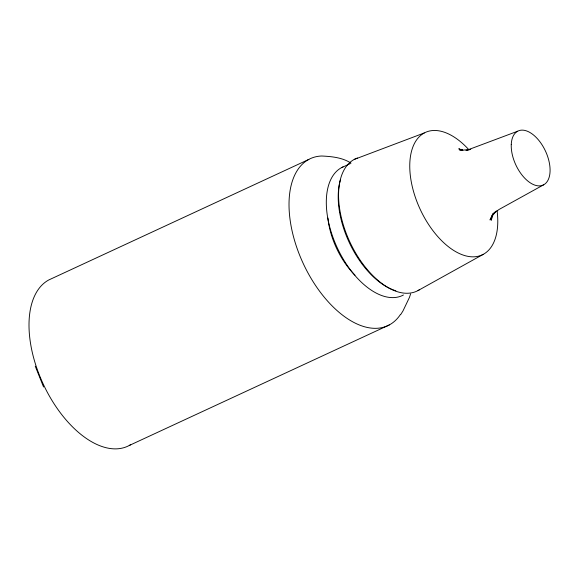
<?xml version="1.0" encoding="UTF-8"?>
<svg xmlns="http://www.w3.org/2000/svg" width="579" height="579" viewBox="0 0 579 579"><rect width="100%" height="100%" fill="white"/><g stroke="black" fill="none" stroke-linecap="round" stroke-linejoin="round"><path stroke-width="0.87" d="M492.114 215.149L491.325 220.201L492.743 214.527M410.598 293.929L409.476 297.353L402.984 310.945L400.813 314.383M492.642 214.512L490.029 219.984L491.766 216.618L495.971 211.299M495.841 211.321L492.62 214.179L498.982 209.511L543.674 184.788M418.009 290.571L483.27 254.333M308.831 159.42L48.81 279.947A92.061 50.547 65.1 0 0 45.162 388.096A92.061 50.547 65.1 0 0 130.695 444.643M341.545 167.649L350.259 163.611M129.269 445.468L389.291 324.942M517.64 131.23L465.979 150.576L470.734 149.317L463.106 150.127L459.27 149.773L461.912 150.222M354.254 159.42L424.269 132.96M462.042 150.019L458.8 148.76L461.774 150.308M351.012 163.119C342.384 157.524 331.745 156.482 321.729 156.012A92.061 50.547 65.1 0 0 305.111 267.418A92.061 50.547 65.1 0 0 400.371 314.578M462.621 150.272L461.514 149.339L462.816 150.468M35.254 366.21L43.555 386.967M354.985 275.148A58.081 31.896 65.1 0 1 327.888 218.015M403.447 294.993A70.826 38.887 65.1 0 1 337.564 248.434A70.826 38.887 65.1 0 1 343.058 166.904M395.855 290.781A70.826 38.887 65.1 0 1 350.744 245.583A70.826 38.887 65.1 0 1 340.445 179.917M419.507 289.688A72.94 40.052 65.1 0 1 350.157 242.615A72.94 40.052 65.1 0 1 357.446 158.009M497.05 210.481A67.504 37.07 65.1 0 1 453.929 250.598A67.504 37.07 65.1 0 1 410.431 156.576A67.504 37.07 65.1 0 1 469.004 149.867M511.257 144.576A29.79 16.357 65.1 0 0 539.498 185.888A29.79 16.357 65.1 0 0 541.206 143.563A29.79 16.357 65.1 0 0 511.257 144.576"/></g></svg>
